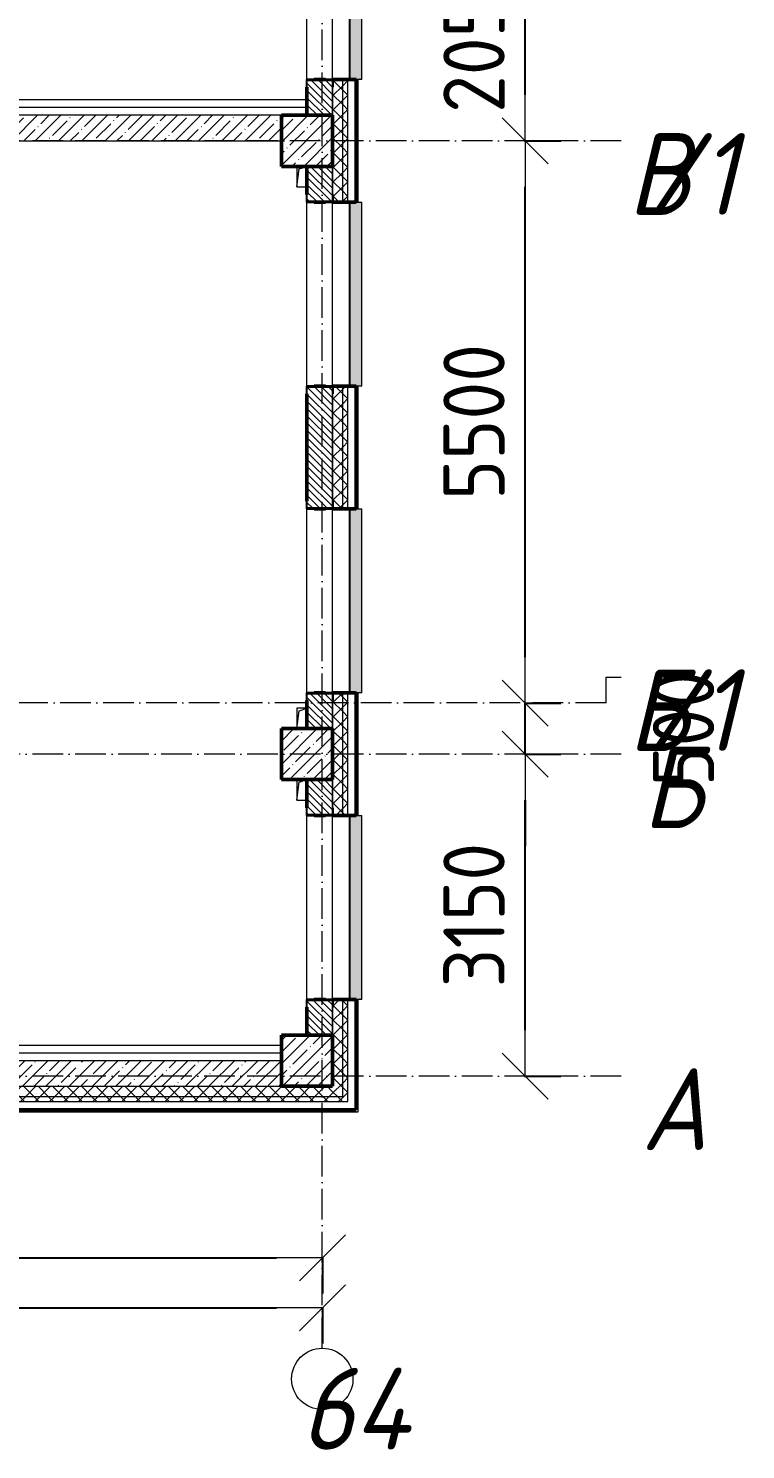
# Model space of a CAD drawing. Header units: millimetres. Extents: x 2294 to 908349, y -83289 to 219220.
# Drawn here: x 105837 to 112855, y 551 to 14456 of the extents above; entities that cross this region are included whole.
import ezdxf

# ---------------------------------------------------------------- set-up
doc = ezdxf.new("R2010")
doc.units = ezdxf.units.MM
doc.linetypes.add('50_200_ШТРИХ_1Т_ш5_п1_п1_', pattern=[700, 500, -100, 0, -100])
for name, color, linetype, lineweight in [('A-____-____-DIMS', 7, 'Continuous', 9), ('A-DETL-____-OTLN-4', 7, 'Continuous', 18), ('A-GENM-____-MCUT', 7, 'Continuous', 25), ('A-GENM-____-OTLN', 7, 'Continuous', 9), ('A-GENM-____-OTLN-1', 7, 'Continuous', 25), ('A-GLAZ-____-OTLN', 7, 'Continuous', 9), ('A-WALL-____-MCUT-1', 7, 'Continuous', 9), ('A-WALL-____-MCUT-2', 7, 'Continuous', 50), ('A-WALL-____-MCUT-3', 7, 'Continuous', 9), ('A-WALL-____-OTLN', 7, 'Continuous', 9), ('A-WALL-____-PATT-1', 7, 'Continuous', 9), ('A-WALL-FNSH-MCUT-1', 7, 'Continuous', 9), ('S-COLS-____-MCUT', 7, 'Continuous', 50), ('S-COLS-____-OTLN', 7, 'Continuous', 9), ('S-GRID-____-IDEN', 7, 'Continuous', 9), ('S-GRID-____-OTLN', 7, 'Continuous', 9), ('S-GRID-____-OTLN-1', 7, '50_200_ШТРИХ_1Т_ш5_п1_п1_', 9)]:
    doc.layers.add(name, color=color, linetype=linetype, lineweight=lineweight)
doc.layers.add('A-GLAZ-____-OTLN-1', color=7, linetype='Continuous', lineweight=9, true_color=0xc0c0c0)
doc.styles.add('ISOCPEUR_I', font='isocpeui.ttf', dxfattribs={"width": 0.9, "height": 2.5})
doc.styles.add('СПДС', font='isocpeur.ttf', dxfattribs={"width": 0.9})
doc.dimstyles.new('Размера А3', dxfattribs={"dimtxt": 800, "dimasz": 450, "dimexe": 350, "dimexo": 100, "dimgap": 200, "dimtad": 1, "dimdec": 0, "dimrnd": 10, "dimzin": 0, "dimdsep": 46, "dimtxsty": 'СПДС', "dimblk": 'ARROWHEAD_6', "dimcen": 1, "dimclrd": 5, "dimclre": 5, "dimclrt": 5, "dimazin": 0, "dimtfac": 1, "dimtdec": 0, "dimtmove": 2, "dimatfit": 3, "dimfxl": 1, "dimtolj": 1, "dimtzin": 0, "dimarcsym": 0})
pattern_1 = [(45, (7562.79, 6025.28), (-70.71068, 70.71068), []), (135, (7562.79, 6025.28), (-70.71068, -70.71068), [])]
pattern_2 = [(135, (7562.787, 6025.276), (-35.35534, -35.35534), [])]
pattern_3 = [(45, (7562.79, 6025.28), (-114.04925, 114.04925), []), (45, (7676.84, 6025.28), (-114.04925, 114.04925), [201.612, -40.322, 3.353, -36.97])]
pattern_4 = [(45, (7562.79, 6025.28), (-85.53659, 85.53659), []), (45, (7619.81, 6025.28), (-85.53659, 85.53659), [])]

# ---------------------------------------------------------------- blocks, each defined once
blk = doc.blocks.new('BSC_Колонна _Прямоугольная - 500х500-V20-АР1_План отверстий 2 этажа в осях 1-64_А-ГГ')
at = {"layer": 'S-COLS-____-OTLN'}
h = blk.add_hatch(dxfattribs=at)
h.set_pattern_fill('FP_49', color=256, style=0, pattern_type=2)
h.set_pattern_definition([(45, (-101000, 1668.96), (-114.04925, 114.04925), []), (45, (-100885.95, 1668.96), (-114.04925, 114.04925), [201.613, -40.323, 3.353, -36.97])])
h.paths.add_polyline_path([(-250, -250), (250, -250), (250, 250), (-250, 250), (-250, -175)], flags=0)
at = {"layer": 'S-COLS-____-MCUT'}
for p, q in [((250, 250), (-250, 250)), ((-250, 250), (-250, -250)), ((250, -250), (250, 250)), ((-250, -250), (250, -250))]:
    blk.add_line(p, q, dxfattribs=at)
blk = doc.blocks.new('BSC_Колонна _Прямоугольная - 500х500-V22-АР1_План отверстий 2 этажа в осях 1-64_А-ГГ')
at = {"layer": 'S-COLS-____-OTLN'}
h = blk.add_hatch(dxfattribs=at)
h.set_pattern_fill('FP_51', color=256, style=0, pattern_type=2)
h.set_pattern_definition([(45, (-101000, -7331.04), (-114.04925, 114.04925), []), (45, (-100885.95, -7331.04), (-114.04925, 114.04925), [201.613, -40.323, 3.353, -36.97])])
h.paths.add_polyline_path([(-250, -250), (250, -250), (250, 250), (-250, 250)], flags=0)
at = {"layer": 'S-COLS-____-MCUT'}
for p, q in [((250, 250), (-250, 250)), ((-250, 250), (-250, -250)), ((250, -250), (250, 250)), ((-250, -250), (250, -250))]:
    blk.add_line(p, q, dxfattribs=at)
blk = doc.blocks.new('BSC_Колонна _Прямоугольная - 500х500-V77-АР1_План отверстий 2 этажа в осях 1-64_А-ГГ')
at = {"layer": 'S-COLS-____-OTLN'}
h = blk.add_hatch(dxfattribs=at)
h.set_pattern_fill('FP_106', color=256, style=0, pattern_type=2)
h.set_pattern_definition([(45, (-101000, -1331.04), (-114.04925, 114.04925), []), (45, (-100885.95, -1331.04), (-114.04925, 114.04925), [201.613, -40.323, 3.353, -36.97])])
h.paths.add_polyline_path([(-250, -250), (250, -250), (250, 250), (-250, 250)], flags=0)
at = {"layer": 'S-COLS-____-MCUT'}
for p, q in [((250, 250), (-250, 250)), ((-250, 250), (-250, -250)), ((250, -250), (250, 250)), ((-250, -250), (250, -250))]:
    blk.add_line(p, q, dxfattribs=at)
blk = doc.blocks.new('Фахверк_СКБ_Уголок - 250_2700-27497298-АР1_План отверстий 2 этажа в осях 1-64_А-ГГ')
at = {"layer": 'A-GENM-____-MCUT'}
for p, q in [((200, 181), (125, 181)), ((125, 181), (125, 106)), ((131, 106), (131, 175)), ((131, 175), (200, 175)), ((200, 175), (200, 181)), ((125, 106), (131, 106)), ((131, -6), (125, -6)), ((125, -6), (125, -81)), ((125, -81), (200, -81)), ((131, -75), (131, -6)), ((200, -75), (131, -75)), ((200, -81), (200, -75))]:
    blk.add_line(p, q, dxfattribs=at)
blk = doc.blocks.new('AR_Отверстие прямоугольное _в плите_ - AR_Отверстие прямоугольное _в плите_-V163-АР1_План отверстий 2 этажа в осях 1-64_А-ГГ')
at = {"layer": 'A-GENM-____-OTLN'}
for p, q in [((-50, 99), (-50, -100)), ((-50, -100), (-25, 75)), ((-25, 75), (48, 99)), ((-50, -100), (50, -100))]:
    blk.add_line(p, q, dxfattribs=at)
blk = doc.blocks.new('AR_Отверстие прямоугольное _в плите_ - AR_Отверстие прямоугольное _в плите_-V164-АР1_План отверстий 2 этажа в осях 1-64_А-ГГ')
at = {"layer": 'A-GENM-____-OTLN'}
for p, q in [((-50, 100), (-50, -100)), ((-50, -100), (-25, 75)), ((-25, 75), (50, 100)), ((-50, -100), (50, -100))]:
    blk.add_line(p, q, dxfattribs=at)
blk = doc.blocks.new('AR_Отверстие прямоугольное _в плите_ - AR_Отверстие прямоугольное _в плите_-V167-АР1_План отверстий 2 этажа в осях 1-64_А-ГГ')
at = {"layer": 'A-GENM-____-OTLN'}
for p, q in [((50, 100), (-50, 100)), ((-50, 100), (-50, -100)), ((-50, -100), (-25, 75)), ((-25, 75), (50, 100))]:
    blk.add_line(p, q, dxfattribs=at)
blk = doc.blocks.new('Отлив_СКБ - Отлив витража_120_НВФ-V194-АР1_План отверстий 2 этажа в осях 1-64_А-ГГ')
at = {"layer": 'A-GLAZ-____-OTLN-1'}
for points in [[(1800, -2), (1800, 0), (0, 0), (0, -2), (1544, -2)], [(1544, -120), (1800, -120), (1800, -2), (0, -2), (0, -120)]]:
    blk.add_hatch(color=256, dxfattribs=at).paths.add_polyline_path(points, flags=0)
at = {"layer": 'A-GLAZ-____-OTLN'}
for p, q in [((0, 0), (1800, 0)), ((1800, -2), (0, -2)), ((0, -120), (0, -83)), ((0, -120), (1800, -120)), ((1800, -83), (1800, -120))]:
    blk.add_line(p, q, dxfattribs=at)
blk = doc.blocks.new('Ось сетки - Круг_Ø6_00__ISO-2_5_0_9K_-25732049-АР1_План отверстий 2 этажа в осях 1-64_А-ГГ')
at = {"layer": 'S-GRID-____-IDEN'}
blk.add_circle((0, 0), 3, dxfattribs=at)
blk = doc.blocks.new('2floor')
at = {"layer": 'A-WALL-____-PATT-1'}
h = blk.add_hatch(dxfattribs=at)
h.set_pattern_fill('FP_1', color=256, style=0, pattern_type=2)
h.set_pattern_definition(pattern_1)
h.paths.add_polyline_path([(108913, 4006), (108913, 4956), (108819, 4956), (108819, 4881), (108813, 4881), (108813, 4006)], flags=0)
h.paths.add_polyline_path([(108819, 6756), (108913, 6756), (108913, 7956), (108819, 7956), (108819, 7881), (108813, 7881), (108813, 6831), (108819, 6831), (108819, 6761)], flags=0)
h.paths.add_polyline_path([(108819, 9756), (108913, 9756), (108913, 10956), (108819, 10956), (108819, 10881), (108813, 10881), (108813, 9831), (108819, 9831), (108819, 9762)], flags=0)
h.paths.add_polyline_path([(108913, 12756), (108913, 13956), (108819, 13956), (108819, 13881), (108813, 13881), (108813, 12831), (108819, 12831), (108819, 12756)], flags=0)
h.paths.add_polyline_path([(108913, 15756), (108913, 16956), (108819, 16956), (108819, 16881), (108813, 16881), (108813, 15831), (108819, 15831), (108819, 15756)], flags=0)
h.paths.add_polyline_path([(108913, 18756), (108913, 19956), (108819, 19956), (108819, 19881), (108813, 19881), (108813, 18831), (108819, 18831), (108819, 18756)], flags=0)
h.paths.add_polyline_path([(108819, 21756), (108913, 21756), (108913, 22956), (108819, 22956), (108819, 22881), (108813, 22881), (108813, 21831), (108819, 21831), (108819, 21762)], flags=0)
h.paths.add_polyline_path([(108819, 24756), (108913, 24756), (108913, 25956), (108819, 25956), (108819, 25881), (108813, 25881), (108813, 24831), (108819, 24831), (108819, 24762)], flags=0)
h.paths.add_polyline_path([(108913, 30756), (108913, 31956), (108819, 31956), (108819, 31881), (108813, 31881), (108813, 30831), (108819, 30831), (108819, 30756)], flags=0)
h.paths.add_polyline_path([(108819, 33756), (108913, 33756), (108913, 34956), (108819, 34956), (108819, 34881), (108813, 34881), (108813, 33831), (108819, 33831), (108819, 33762)], flags=0)
h.paths.add_polyline_path([(108819, 36756), (108913, 36756), (108913, 37956), (108819, 37956), (108819, 37881), (108813, 37881), (108813, 36831), (108819, 36831), (108819, 36762)], flags=0)
h.paths.add_polyline_path([(108913, 39756), (108913, 40956), (108819, 40956), (108819, 40881), (108813, 40881), (108813, 39831), (108819, 39831), (108819, 39756)], flags=0)
h.paths.add_polyline_path([(108819, 42756), (108913, 42756), (108913, 43956), (108819, 43956), (108819, 43881), (108813, 43881), (108813, 42831), (108819, 42831), (108819, 42762)], flags=0)
h.paths.add_polyline_path([(108913, 45756), (108913, 46956), (108819, 46956), (108819, 46881), (108813, 46881), (108813, 45831), (108819, 45831), (108819, 45756)], flags=0)
h.paths.add_polyline_path([(108819, 51756), (108913, 51756), (108913, 52821), (108813, 52821), (108813, 51831), (108819, 51831), (108819, 51762)], flags=0)
h = blk.add_hatch(dxfattribs=at)
h.set_pattern_fill('FP_1', color=256, style=0, pattern_type=2)
h.set_pattern_definition(pattern_1)
h.paths.add_polyline_path([(108913, 3956), (108963, 3956), (108963, 4956), (108913, 4956), (108913, 4006)], flags=0)
h.paths.add_polyline_path([(108913, 6756), (108963, 6756), (108963, 7956), (108913, 7956), (108913, 6761)], flags=0)
h.paths.add_polyline_path([(108963, 9756), (108963, 10956), (108913, 10956), (108913, 9756)], flags=0)
h.paths.add_polyline_path([(108913, 12756), (108963, 12756), (108963, 13956), (108913, 13956), (108913, 12781)], flags=0)
h.paths.add_polyline_path([(108913, 15756), (108963, 15756), (108963, 16956), (108913, 16956), (108913, 16221)], flags=0)
h.paths.add_polyline_path([(108963, 18756), (108963, 19956), (108913, 19956), (108913, 18756)], flags=0)
h.paths.add_polyline_path([(108913, 21756), (108963, 21756), (108963, 22956), (108913, 22956), (108913, 22241)], flags=0)
h.paths.add_polyline_path([(108913, 24756), (108963, 24756), (108963, 25956), (108913, 25956), (108913, 25681)], flags=0)
h.paths.add_polyline_path([(108963, 30756), (108963, 31956), (108913, 31956), (108913, 30756)], flags=0)
h.paths.add_polyline_path([(108963, 33756), (108963, 34956), (108913, 34956), (108913, 33756)], flags=0)
h.paths.add_polyline_path([(108963, 36756), (108963, 37956), (108913, 37956), (108913, 36756)], flags=0)
h.paths.add_polyline_path([(108963, 39756), (108963, 40956), (108913, 40956), (108913, 39756)], flags=0)
h.paths.add_polyline_path([(108913, 42756), (108963, 42756), (108963, 43956), (108913, 43956), (108913, 42881)], flags=0)
h.paths.add_polyline_path([(108963, 45756), (108963, 46956), (108913, 46956), (108913, 45756)], flags=0)
h.paths.add_polyline_path([(108913, 51756), (108963, 51756), (108963, 52821), (108913, 52821), (108913, 52341)], flags=0)
h = blk.add_hatch(dxfattribs=at)
h.set_pattern_fill('FP_3', color=256, style=0, pattern_type=2)
h.set_pattern_definition(pattern_4)
h.paths.add_polyline_path([(109043, 3856), (109063, 3856), (109063, 4956), (109043, 4956), (109043, 3876)], flags=0)
h.paths.add_polyline_path([(109063, 6756), (109063, 7956), (109043, 7956), (109043, 6756)], flags=0)
h.paths.add_polyline_path([(109063, 9756), (109063, 10956), (109043, 10956), (109043, 9756)], flags=0)
h.paths.add_polyline_path([(109063, 12756), (109063, 13956), (109043, 13956), (109043, 12756)], flags=0)
h.paths.add_polyline_path([(109043, 15756), (109063, 15756), (109063, 16956), (109043, 16956), (109043, 16221)], flags=0)
h.paths.add_polyline_path([(109043, 18756), (109063, 18756), (109063, 19956), (109043, 19956), (109043, 18801)], flags=0)
h.paths.add_polyline_path([(109043, 21756), (109063, 21756), (109063, 22956), (109043, 22956), (109043, 22241)], flags=0)
h.paths.add_polyline_path([(109043, 24756), (109063, 24756), (109063, 25956), (109043, 25956), (109043, 25681)], flags=0)
h.paths.add_polyline_path([(109063, 30756), (109063, 31956), (109043, 31956), (109043, 30756)], flags=0)
h.paths.add_polyline_path([(109043, 33756), (109063, 33756), (109063, 34956), (109043, 34956), (109043, 34281)], flags=0)
h.paths.add_polyline_path([(109043, 36756), (109063, 36756), (109063, 37956), (109043, 37956), (109043, 37721)], flags=0)
h.paths.add_polyline_path([(109043, 39756), (109063, 39756), (109063, 40956), (109043, 40956), (109043, 40301)], flags=0)
h.paths.add_polyline_path([(109063, 42756), (109063, 43956), (109043, 43956), (109043, 42756)], flags=0)
h.paths.add_polyline_path([(109043, 45756), (109063, 45756), (109063, 46956), (109043, 46956), (109043, 46321)], flags=0)
h.paths.add_polyline_path([(109063, 51756), (109063, 52821), (109043, 52821), (109043, 51756)], flags=0)
h = blk.add_hatch(dxfattribs=at)
h.set_pattern_fill('FP_6', color=256, style=0, pattern_type=2)
h.set_pattern_definition(pattern_2)
h.paths.add_polyline_path([(108563, 13606), (108813, 13606), (108813, 13950), (108744, 13950), (108744, 13956), (108632, 13956), (108632, 13950), (108563, 13950), (108563, 13641)], flags=0)
h.paths.add_polyline_path([(108744, 15756), (108744, 15762), (108813, 15762), (108813, 16106), (108563, 16106), (108563, 15762), (108632, 15762), (108632, 15756)], flags=0)
h = blk.add_hatch(dxfattribs=at)
h.set_pattern_fill('FP_25', color=256, style=0, pattern_type=2)
h.set_pattern_definition(pattern_3)
h.paths.add_polyline_path([(108313, 13356), (108313, 13606), (101313, 13606), (101313, 13356), (108295, 13356)], flags=0)
h = blk.add_hatch(dxfattribs=at)
h.set_pattern_fill('FP_6', color=256, style=0, pattern_type=2)
h.set_pattern_definition(pattern_2)
h.paths.add_polyline_path([(108563, 7606), (108813, 7606), (108813, 7950), (108744, 7950), (108744, 7956), (108632, 7956), (108632, 7950), (108563, 7950), (108563, 7621)], flags=0)
h.paths.add_polyline_path([(108744, 9756), (108744, 9762), (108813, 9762), (108813, 10950), (108744, 10950), (108744, 10956), (108632, 10956), (108632, 10950), (108563, 10950), (108563, 9762), (108632, 9762), (108632, 9756)], flags=0)
h.paths.add_polyline_path([(108744, 12756), (108744, 12762), (108813, 12762), (108813, 13106), (108563, 13106), (108563, 12762), (108632, 12762), (108632, 12756)], flags=0)
h = blk.add_hatch(dxfattribs=at)
h.set_pattern_fill('FP_6', color=256, style=0, pattern_type=2)
h.set_pattern_definition(pattern_2)
h.paths.add_polyline_path([(108813, 4606), (108813, 4950), (108744, 4950), (108744, 4956), (108632, 4956), (108632, 4950), (108563, 4950), (108563, 4606), (108744, 4606)], flags=0)
h.paths.add_polyline_path([(108744, 6756), (108744, 6762), (108813, 6762), (108813, 7106), (108563, 7106), (108563, 6762), (108632, 6761), (108632, 6756)], flags=0)
h = blk.add_hatch(dxfattribs=at)
h.set_pattern_fill('FP_25', color=256, style=0, pattern_type=2)
h.set_pattern_definition(pattern_3)
h.paths.add_polyline_path([(108295, 4106), (108313, 4106), (108313, 4356), (101313, 4356), (101313, 4106), (106527, 4106)], flags=0)
h = blk.add_hatch(dxfattribs=at)
h.set_pattern_fill('FP_1', color=256, style=0, pattern_type=2)
h.set_pattern_definition(pattern_1)
h.paths.add_polyline_path([(108813, 4006), (108813, 4106), (99788, 4106), (99788, 4100), (99713, 4100), (99713, 4006), (108313, 4006)], flags=0)
h.paths.add_polyline_path([(97913, 4006), (97913, 4100), (97838, 4100), (97838, 4106), (89963, 4106), (89963, 4006), (97690, 4006)], flags=0)
h.paths.add_polyline_path([(88463, 4006), (88963, 4006), (88963, 4106), (87838, 4106), (87838, 4100), (87763, 4100), (87763, 4006), (87838, 4006)], flags=0)
h.paths.add_polyline_path([(78563, 4006), (79963, 4006), (79963, 4106), (78638, 4106), (78638, 4100), (78563, 4100)], flags=0)
h.paths.add_polyline_path([(76413, 4006), (76763, 4006), (76763, 4100), (76688, 4100), (76688, 4106), (75638, 4106), (75638, 4100), (75563, 4100), (75563, 4006), (75913, 4006)], flags=0)
h.paths.add_polyline_path([(73762, 4006), (73762, 4100), (73688, 4100), (73688, 4106), (72638, 4106), (72638, 4100), (72563, 4100), (72563, 4006), (72945, 4006)], flags=0)
h.paths.add_polyline_path([(70763, 4006), (70763, 4100), (70688, 4100), (70688, 4106), (69638, 4106), (69638, 4100), (69563, 4100), (69563, 4006), (70294, 4006)], flags=0)
h.paths.add_polyline_path([(66913, 4006), (67763, 4006), (67763, 4100), (67688, 4100), (67688, 4106), (66638, 4106), (66638, 4100), (66563, 4100), (66563, 4006), (66759, 4006)], flags=0)
h.paths.add_polyline_path([(61457, 4006), (61763, 4006), (61763, 4100), (61688, 4100), (61688, 4106), (60638, 4106), (60638, 4100), (60563, 4100), (60563, 4006), (61413, 4006)], flags=0)
h.paths.add_polyline_path([(57563, 4006), (58763, 4006), (58763, 4100), (58688, 4100), (58688, 4106), (57638, 4106), (57638, 4100), (57563, 4100)], flags=0)
h.paths.add_polyline_path([(55271, 4006), (55763, 4006), (55763, 4100), (55688, 4100), (55688, 4106), (54638, 4106), (54638, 4100), (54563, 4100), (54563, 4006), (54638, 4006)], flags=0)
h.paths.add_polyline_path([(52619, 4006), (52763, 4006), (52763, 4100), (52688, 4100), (52688, 4106), (51638, 4106), (51638, 4100), (51563, 4100), (51563, 4006), (52413, 4006)], flags=0)
h.paths.add_polyline_path([(49763, 4006), (49763, 4100), (49688, 4100), (49688, 4106), (48638, 4106), (48638, 4100), (48563, 4100), (48563, 4006), (49688, 4006)], flags=0)
h.paths.add_polyline_path([(46763, 4006), (46763, 4100), (46688, 4101), (46688, 4106), (45363, 4106), (45363, 4006), (46757, 4006)], flags=0)
h.paths.add_polyline_path([(42363, 4006), (43563, 4006), (43563, 4100), (43488, 4100), (43488, 4106), (42363, 4106)], flags=0)
h.paths.add_polyline_path([(40557, 4006), (40563, 4006), (40563, 4100), (40488, 4100), (40488, 4106), (39438, 4106), (39438, 4100), (39363, 4100), (39363, 4006), (40488, 4006)], flags=0)
h.paths.add_polyline_path([(37488, 4006), (37563, 4006), (37563, 4100), (37488, 4100), (37488, 4106), (36363, 4106), (36363, 4006), (36863, 4006)], flags=0)
h.paths.add_polyline_path([(33863, 4006), (34563, 4006), (34563, 4100), (34488, 4100), (34488, 4106), (33363, 4106), (33363, 4006)], flags=0)
h.paths.add_polyline_path([(31563, 4006), (31563, 4100), (31488, 4100), (31488, 4106), (30438, 4106), (30438, 4100), (30363, 4100), (30363, 4006), (30526, 4006)], flags=0)
h.paths.add_polyline_path([(28488, 4006), (28563, 4006), (28563, 4100), (28488, 4100), (28488, 4106), (27363, 4106), (27363, 4006), (27875, 4006)], flags=0)
h.paths.add_polyline_path([(24363, 4006), (25563, 4006), (25563, 4100), (25488, 4100), (25488, 4106), (24363, 4106)], flags=0)
h.paths.add_polyline_path([(22563, 4006), (22563, 4100), (22488, 4100), (22488, 4106), (21438, 4106), (21438, 4100), (21363, 4100), (21363, 4006), (22463, 4006)], flags=0)
h.paths.add_polyline_path([(20363, 4006), (20363, 4100), (20288, 4100), (20288, 4106), (15038, 4106), (15038, 4100), (14963, 4100), (14963, 4006), (19921, 4006)], flags=0)
h.paths.add_polyline_path([(12863, 4006), (13963, 4006), (13963, 4100), (13888, 4100), (13888, 4106), (5113, 4106), (5113, 4006), (12851, 4006)], flags=0)
h = blk.add_hatch(dxfattribs=at)
h.set_pattern_fill('FP_1', color=256, style=0, pattern_type=2)
h.set_pattern_definition(pattern_1)
h.paths.add_polyline_path([(108813, 3956), (108913, 3956), (108913, 4006), (99713, 4006), (99713, 3956), (108295, 3956)], flags=0)
h.paths.add_polyline_path([(96806, 3956), (97913, 3956), (97913, 4006), (89963, 4006), (89963, 3956), (95922, 3956)], flags=0)
h.paths.add_polyline_path([(87763, 3956), (88963, 3956), (88963, 4006), (87763, 4006)], flags=0)
h.paths.add_polyline_path([(79963, 3956), (79963, 4006), (78563, 4006), (78563, 3956), (79131, 3956)], flags=0)
h.paths.add_polyline_path([(76763, 3956), (76763, 4006), (75563, 4006), (75563, 3956), (76480, 3956)], flags=0)
h.paths.add_polyline_path([(72945, 3956), (73762, 3956), (73762, 4006), (72563, 4006), (72563, 3956)], flags=0)
h.paths.add_polyline_path([(70763, 3956), (70763, 4006), (69563, 4006), (69563, 3956), (70294, 3956)], flags=0)
h.paths.add_polyline_path([(67643, 3956), (67763, 3956), (67763, 4006), (66563, 4006), (66563, 3956), (66759, 3956)], flags=0)
h.paths.add_polyline_path([(61763, 3956), (61763, 4006), (60563, 4006), (60563, 3956), (61457, 3956)], flags=0)
h.paths.add_polyline_path([(58763, 3956), (58763, 4006), (57563, 4006), (57563, 3956), (57922, 3956)], flags=0)
h.paths.add_polyline_path([(54563, 3956), (55763, 3956), (55763, 4006), (54563, 4006)], flags=0)
h.paths.add_polyline_path([(52619, 3956), (52763, 3956), (52763, 4006), (51563, 4006), (51563, 3956), (51736, 3956)], flags=0)
h.paths.add_polyline_path([(49763, 3956), (49763, 4006), (48563, 4006), (48563, 3956), (49085, 3956)], flags=0)
h.paths.add_polyline_path([(46433, 3956), (46763, 3956), (46763, 4006), (45363, 4006), (45363, 3956), (45550, 3956)], flags=0)
h.paths.add_polyline_path([(43563, 3956), (43563, 4006), (42363, 4006), (42363, 3956), (42898, 3956)], flags=0)
h.paths.add_polyline_path([(40563, 3956), (40563, 4006), (39363, 4006), (39363, 3956)], flags=0)
h.paths.add_polyline_path([(37563, 3956), (37563, 4006), (36363, 4006), (36363, 3956)], flags=0)
h.paths.add_polyline_path([(33363, 3956), (34563, 3956), (34563, 4006), (33363, 4006)], flags=0)
h.paths.add_polyline_path([(31563, 3956), (31563, 4006), (30363, 4006), (30363, 3956), (30526, 3956)], flags=0)
h.paths.add_polyline_path([(28563, 3956), (28563, 4006), (27363, 4006), (27363, 3956), (27875, 3956)], flags=0)
h.paths.add_polyline_path([(25563, 3956), (25563, 4006), (24363, 4006), (24363, 3956), (25224, 3956)], flags=0)
h.paths.add_polyline_path([(22563, 3956), (22563, 4006), (21363, 4006), (21363, 3956), (21689, 3956)], flags=0)
h.paths.add_polyline_path([(20363, 3956), (20363, 4006), (14963, 4006), (14963, 3956), (19921, 3956)], flags=0)
h.paths.add_polyline_path([(13963, 3956), (13963, 4006), (5013, 4006), (5013, 3956), (12851, 3956)], flags=0)
h = blk.add_hatch(dxfattribs=at)
h.set_pattern_fill('FP_3', color=256, style=0, pattern_type=2)
h.set_pattern_definition(pattern_4)
h.paths.add_polyline_path([(109043, 3856), (109043, 3876), (99713, 3876), (99713, 3856), (108295, 3856)], flags=0)
h.paths.add_polyline_path([(97913, 3856), (97913, 3876), (89963, 3876), (89963, 3856), (97690, 3856)], flags=0)
h.paths.add_polyline_path([(87763, 3856), (88963, 3856), (88963, 3876), (87763, 3876)], flags=0)
h.paths.add_polyline_path([(79963, 3856), (79963, 3876), (79448, 3876), (79448, 3856)], flags=0)
at = {"layer": 'A-DETL-____-OTLN-4'}
for p, q in [((108563, 13756), (101013, 13756)), ((108563, 13681), (101013, 13681)), ((108313, 4506), (101313, 4506)), ((108313, 4431), (101313, 4431))]:
    blk.add_line(p, q, dxfattribs=at)
at = {"layer": 'A-WALL-____-MCUT-1'}
for p, q in [((108313, 13606), (101313, 13606)), ((101313, 13356), (108313, 13356)), ((108313, 4356), (101313, 4356)), ((101313, 4106), (108313, 4106))]:
    blk.add_line(p, q, dxfattribs=at)
at = {"layer": 'A-WALL-____-MCUT-2'}
for p, q in [((108744, 13956), (108632, 13956)), ((109043, 13956), (108819, 13956)), ((109043, 12756), (109043, 13956)), ((108563, 13881), (108563, 13606)), ((108563, 13106), (108563, 12831)), ((108632, 12756), (108744, 12756)), ((108819, 12756), (109043, 12756)), ((108563, 10881), (108563, 9831)), ((108744, 10956), (108632, 10956)), ((109043, 10956), (108819, 10956)), ((109043, 9756), (109043, 10956)), ((108632, 9756), (108744, 9756)), ((108819, 9756), (109043, 9756)), ((108744, 7956), (108632, 7956)), ((109043, 7956), (108819, 7956)), ((109043, 6756), (109043, 7956)), ((108563, 7881), (108563, 7606)), ((108563, 7106), (108563, 6831)), ((108632, 6756), (108744, 6756)), ((108819, 6756), (109043, 6756)), ((108563, 4881), (108563, 4606)), ((108744, 4956), (108632, 4956)), ((109043, 4956), (108819, 4956)), ((109043, 3876), (109043, 4956)), ((108313, 4106), (108313, 4106)), ((99713, 3876), (109043, 3876))]:
    blk.add_line(p, q, dxfattribs=at)
at = {"layer": 'A-WALL-____-MCUT-3'}
for p, q in [((108913, 12756), (108913, 13956)), ((108963, 12756), (108963, 13956)), ((108813, 13606), (108813, 13881)), ((108813, 13881), (108813, 13606)), ((108813, 12831), (108813, 13106)), ((108813, 13106), (108813, 12831)), ((108813, 9831), (108813, 10881)), ((108813, 10881), (108813, 9831)), ((108913, 9756), (108913, 10956)), ((108963, 9756), (108963, 10956)), ((108913, 6756), (108913, 7956)), ((108963, 6756), (108963, 7956)), ((108813, 7606), (108813, 7881)), ((108813, 7881), (108813, 7606)), ((108813, 6831), (108813, 7106)), ((108813, 7106), (108813, 6831)), ((108813, 4606), (108813, 4881)), ((108813, 4881), (108813, 4606)), ((108913, 4006), (108913, 4956)), ((108963, 3956), (108963, 4956)), ((99713, 4006), (108913, 4006)), ((99713, 3956), (108963, 3956))]:
    blk.add_line(p, q, dxfattribs=at)
at = {"layer": 'A-WALL-____-OTLN'}
for p, q in [((108563, 13956), (108563, 15756)), ((108813, 13956), (108813, 15756)), ((108563, 10956), (108563, 12756)), ((108813, 10956), (108813, 12756)), ((108563, 7956), (108563, 9756)), ((108813, 7956), (108813, 9756)), ((108563, 4956), (108563, 6756)), ((108813, 4956), (108813, 6756))]:
    blk.add_line(p, q, dxfattribs=at)
at = {"layer": 'A-WALL-FNSH-MCUT-1'}
for p, q in [((109063, 13956), (109043, 13956)), ((109043, 13956), (109043, 12756)), ((109063, 12756), (109063, 13956)), ((109043, 12756), (109063, 12756)), ((109063, 10956), (109043, 10956)), ((109043, 10956), (109043, 9756)), ((109063, 9756), (109063, 10956)), ((109043, 9756), (109063, 9756)), ((109063, 7956), (109043, 7956)), ((109043, 7956), (109043, 6756)), ((109063, 6756), (109063, 7956)), ((109043, 6756), (109063, 6756)), ((109063, 4956), (109043, 4956)), ((109043, 4956), (109043, 3876)), ((109063, 3856), (109063, 4956)), ((99713, 3856), (109063, 3856)), ((109043, 3876), (109043, 3876))]:
    blk.add_line(p, q, dxfattribs=at)
at = {"layer": 'A-GENM-____-OTLN'}
for name, p in [('AR_Отверстие прямоугольное _в плите_ - AR_Отверстие прямоугольное _в плите_-V164-АР1_План отверстий 2 этажа в осях 1-64_А-ГГ', (108513, 13006)), ('AR_Отверстие прямоугольное _в плите_ - AR_Отверстие прямоугольное _в плите_-V167-АР1_План отверстий 2 этажа в осях 1-64_А-ГГ', (108513, 7706)), ('AR_Отверстие прямоугольное _в плите_ - AR_Отверстие прямоугольное _в плите_-V163-АР1_План отверстий 2 этажа в осях 1-64_А-ГГ', (108513, 7007))]:
    blk.add_blockref(name, p, dxfattribs=at)
at = {"layer": 'A-GENM-____-OTLN-1'}
for p, rotation in [((108638, 14081), 269.9999999999999), ((108738, 12631), 89.9999999999999), ((108638, 11081), 269.9999999999999), ((108738, 9631), 89.9999999999999), ((108638, 8081), 269.9999999999999), ((108738, 6631), 89.9999999999999), ((108638, 5081), 269.9999999999999)]:
    blk.add_blockref('Фахверк_СКБ_Уголок - 250_2700-27497298-АР1_План отверстий 2 этажа в осях 1-64_А-ГГ', p, dxfattribs=dict(at, rotation=rotation))
at = {"layer": 'A-GLAZ-____-OTLN', "rotation": 90}
for p in [(108980, 13956), (108980, 10956), (108980, 7956), (108980, 4956)]:
    blk.add_blockref('Отлив_СКБ - Отлив витража_120_НВФ-V194-АР1_План отверстий 2 этажа в осях 1-64_А-ГГ', p, dxfattribs=at)
at = {"layer": 'S-COLS-____-OTLN'}
for name, p in [('BSC_Колонна _Прямоугольная - 500х500-V22-АР1_План отверстий 2 этажа в осях 1-64_А-ГГ', (108563, 13356)), ('BSC_Колонна _Прямоугольная - 500х500-V77-АР1_План отверстий 2 этажа в осях 1-64_А-ГГ', (108563, 7356)), ('BSC_Колонна _Прямоугольная - 500х500-V20-АР1_План отверстий 2 этажа в осях 1-64_А-ГГ', (108563, 4356))]:
    blk.add_blockref(name, p, dxfattribs=at)
at = {"layer": 'S-GRID-____-IDEN', "xscale": 99.99999999999993, "yscale": 99.99999999999993, "zscale": 99.99999999999993}
blk.add_blockref('Ось сетки - Круг_Ø6_00__ISO-2_5_0_9K_-25732049-АР1_План отверстий 2 этажа в осях 1-64_А-ГГ', (108713, 1243), dxfattribs=at)
blk = doc.blocks.new('ARROWHEAD_6')
at = {"color": 0, "linetype": 'Continuous'}
for p, q in [((-0.5, -0.5), (0.5, 0.5)), ((0, 0), (-1, 0))]:
    blk.add_line(p, q, dxfattribs=at)
blk = doc.blocks.new('*D2696')
at = {"layer": 'A-____-____-DIMS', "color": 0, "lineweight": -2, "transparency": 16777216}
for p, q in [((268712, 7356), (269068, 7356)), ((268718, 4656), (268718, 6906)), ((268712, 4206), (269068, 4206))]:
    blk.add_line(p, q, dxfattribs=at)
at = {"layer": 'Defpoints', "color": 0, "transparency": 16777216}
for p in [(268612, 7356), (268718, 7356), (268612, 4206)]:
    blk.add_point(p, dxfattribs=at)
at = {"layer": 'A-____-____-DIMS', "color": 0, "lineweight": -2, "transparency": 16777216, "xscale": 450, "yscale": 450, "zscale": 450}
for p, rotation in [((268718, 7356), 90), ((268718, 4206), 270)]:
    blk.add_blockref('ARROWHEAD_6', p, dxfattribs=dict(at, rotation=rotation))
at = {"layer": 'A-____-____-DIMS', "color": 0, "transparency": 16777216, "insert": (268218, 5781), "char_height": 600, "attachment_point": 5, "rotation": 90, "style": 'СПДС'}
blk.add_mtext('\\A1;3150', dxfattribs=at)
blk = doc.blocks.new('*D2697')
at = {"layer": 'A-____-____-DIMS', "color": 0, "lineweight": -2, "transparency": 16777216}
for p, q in [((268718, 8306), (268718, 8756)), ((268712, 7856), (269068, 7856)), ((268718, 7356), (268718, 7856)), ((268712, 7356), (269068, 7356)), ((268718, 6906), (268718, 6456))]:
    blk.add_line(p, q, dxfattribs=at)
at = {"layer": 'Defpoints', "color": 0, "transparency": 16777216}
for p in [(268612, 7856), (268718, 7856), (268612, 7356)]:
    blk.add_point(p, dxfattribs=at)
at = {"layer": 'A-____-____-DIMS', "color": 0, "lineweight": -2, "transparency": 16777216, "xscale": 450, "yscale": 450, "zscale": 450}
for p, rotation in [((268718, 7856), 270), ((268718, 7356), 90)]:
    blk.add_blockref('ARROWHEAD_6', p, dxfattribs=dict(at, rotation=rotation))
at = {"layer": 'A-____-____-DIMS', "color": 0, "transparency": 16777216, "insert": (270268, 7606), "char_height": 600, "attachment_point": 5, "rotation": 90, "style": 'СПДС'}
blk.add_mtext('\\A1;500', dxfattribs=at)
blk = doc.blocks.new('*D2698')
at = {"layer": 'A-____-____-DIMS', "color": 0, "lineweight": -2, "transparency": 16777216}
for p, q in [((268712, 13356), (269068, 13356)), ((268718, 8306), (268718, 12906)), ((268712, 7856), (269068, 7856))]:
    blk.add_line(p, q, dxfattribs=at)
at = {"layer": 'Defpoints', "color": 0, "transparency": 16777216}
for p in [(268612, 13356), (268718, 13356), (268612, 7856)]:
    blk.add_point(p, dxfattribs=at)
at = {"layer": 'A-____-____-DIMS', "color": 0, "lineweight": -2, "transparency": 16777216, "xscale": 450, "yscale": 450, "zscale": 450}
for p, rotation in [((268718, 13356), 90), ((268718, 7856), 270)]:
    blk.add_blockref('ARROWHEAD_6', p, dxfattribs=dict(at, rotation=rotation))
at = {"layer": 'A-____-____-DIMS', "color": 0, "transparency": 16777216, "insert": (268218, 10606), "char_height": 600, "attachment_point": 5, "rotation": 90, "style": 'СПДС'}
blk.add_mtext('\\A1;5500', dxfattribs=at)
blk = doc.blocks.new('*D2699')
at = {"layer": 'A-____-____-DIMS', "color": 0, "lineweight": -2, "transparency": 16777216}
for p, q in [((268712, 15406), (269068, 15406)), ((268718, 13806), (268718, 14956)), ((268712, 13356), (269068, 13356))]:
    blk.add_line(p, q, dxfattribs=at)
at = {"layer": 'Defpoints', "color": 0, "transparency": 16777216}
for p in [(268612, 15406), (268718, 15406), (268612, 13356)]:
    blk.add_point(p, dxfattribs=at)
at = {"layer": 'A-____-____-DIMS', "color": 0, "lineweight": -2, "transparency": 16777216, "xscale": 450, "yscale": 450, "zscale": 450}
for p, rotation in [((268718, 15406), 90), ((268718, 13356), 270)]:
    blk.add_blockref('ARROWHEAD_6', p, dxfattribs=dict(at, rotation=rotation))
at = {"layer": 'A-____-____-DIMS', "color": 0, "transparency": 16777216, "insert": (268218, 14381), "char_height": 600, "attachment_point": 5, "rotation": 90, "style": 'СПДС'}
blk.add_mtext('\\A1;2050', dxfattribs=at)
blk = doc.blocks.new('*D2740')
at = {"layer": 'A-____-____-DIMS', "color": 0, "lineweight": -2, "transparency": 16777216}
for p, q in [((258934, 2433), (258934, 2077)), ((259384, 2427), (266284, 2427)), ((266734, 2433), (266734, 2077))]:
    blk.add_line(p, q, dxfattribs=at)
at = {"layer": 'Defpoints', "color": 0, "transparency": 16777216}
for p in [(258934, 2533), (266734, 2533), (266734, 2427)]:
    blk.add_point(p, dxfattribs=at)
at = {"layer": 'A-____-____-DIMS', "color": 0, "lineweight": -2, "transparency": 16777216, "xscale": 450, "yscale": 450, "zscale": 450, "rotation": 180}
blk.add_blockref('ARROWHEAD_6', (258934, 2427), dxfattribs=at)
at = {"layer": 'A-____-____-DIMS', "color": 0, "lineweight": -2, "transparency": 16777216, "xscale": 450, "yscale": 450, "zscale": 450}
blk.add_blockref('ARROWHEAD_6', (266734, 2427), dxfattribs=at)
at = {"layer": 'A-____-____-DIMS', "color": 0, "transparency": 16777216, "insert": (262834, 2927), "char_height": 600, "attachment_point": 5, "style": 'СПДС'}
blk.add_mtext('\\A1;7800', dxfattribs=at)
blk = doc.blocks.new('*D2741')
at = {"layer": 'A-____-____-DIMS', "color": 0, "lineweight": -2, "transparency": 16777216}
for p, q in [((163234, 1945), (163234, 1589)), ((163684, 1939), (266284, 1939)), ((266734, 1945), (266734, 1589))]:
    blk.add_line(p, q, dxfattribs=at)
at = {"layer": 'Defpoints', "color": 0, "transparency": 16777216}
for p in [(163234, 2045), (266734, 2045), (266734, 1939)]:
    blk.add_point(p, dxfattribs=at)
at = {"layer": 'A-____-____-DIMS', "color": 0, "lineweight": -2, "transparency": 16777216, "xscale": 450, "yscale": 450, "zscale": 450, "rotation": 180}
blk.add_blockref('ARROWHEAD_6', (163234, 1939), dxfattribs=at)
at = {"layer": 'A-____-____-DIMS', "color": 0, "lineweight": -2, "transparency": 16777216, "xscale": 450, "yscale": 450, "zscale": 450}
blk.add_blockref('ARROWHEAD_6', (266734, 1939), dxfattribs=at)
at = {"layer": 'A-____-____-DIMS', "color": 0, "transparency": 16777216, "insert": (214984, 2439), "char_height": 600, "attachment_point": 5, "style": 'СПДС'}
blk.add_mtext('\\A1;103500', dxfattribs=at)
blk = doc.blocks.new('3osi')
at = {"layer": 'S-GRID-____-OTLN'}
for p, q in [((269510, 8110.3), (269657.9, 8110.3)), ((269510, 7856.3), (269510, 8110.3))]:
    blk.add_line(p, q, dxfattribs=at)
at = {"layer": 'S-GRID-____-OTLN-1', "color": 251, "ltscale": 0.6, "true_color": 0x636466}
for p, q in [((266733.5, 1542.7), (266733.5, 55906.2)), ((269657.9, 13356.3), (258604.8, 13356.3)), ((269510, 7856.3), (160914.7, 7856.3)), ((269657.9, 7356.3), (258604.8, 7356.3)), ((269657.9, 4206.3), (160914.7, 4206.3))]:
    blk.add_line(p, q, dxfattribs=at)
at = {"layer": 'S-GRID-____-IDEN', "char_height": 800, "attachment_point": 1, "style": 'ISOCPEUR_I'}
for s, insert, width in [('\\fISOCPEUR|b0|i1|c204|p34|;\\W.9;В', (269722.4, 13432.4), 223.671), ('/1', (269907, 13432.4), 346.329), ('\\fISOCPEUR|b0|i1|c204|p34|;\\W.9;Б', (269722.4, 8186.4), 223.671), ('/1', (269907, 8186.4), 346.329), ('\\fISOCPEUR|b0|i1|c204|p34|;\\W.9;Б', (269865.1, 7432.4), 223.671), ('\\fISOCPEUR|b0|i1|c204|p34|;\\W.9;А', (269853.4, 4282.4), 252.532), ('64', (266519.6, 1351.4), 425.696)]:
    blk.add_mtext(s, dxfattribs=dict(at, insert=insert, width=width))
at = {"layer": 'A-____-____-DIMS'}
for base, p1, p2, picture, middle in [((268717.7, 15406.3), (268611.7, 13356.3), (268611.7, 15406.3), '*D2699', (268217.7, 14381.3)), ((268717.7, 13356.3), (268611.7, 7856.3), (268611.7, 13356.3), '*D2698', (268217.7, 10606.3)), ((268717.7, 7856.3), (268611.7, 7356.3), (268611.7, 7856.3), '*D2697', (270267.7, 7606.3)), ((268717.7, 7356.3), (268611.7, 4206.3), (268611.7, 7356.3), '*D2696', (268217.7, 5781.3))]:
    dim = blk.add_linear_dim(base=base, p1=p1, p2=p2, angle=90, dimstyle='Размера А3', override={"dimtxt": 600, "dimclrd": 0, "dimclre": 0, "dimclrt": 0}, dxfattribs=at)
    dim.commit()
    dim.dimension.update_dxf_attribs({"geometry": picture, "text_midpoint": middle})
for base, p1, p2, picture, middle in [((266733.5, 2426.8), (258933.5, 2532.8), (266733.5, 2532.8), '*D2740', (262833.5, 2926.8)), ((266733.5, 1938.5), (163233.5, 2044.6), (266733.5, 2044.6), '*D2741', (214983.5, 2438.5))]:
    dim = blk.add_linear_dim(base=base, p1=p1, p2=p2, dimstyle='Размера А3', override={"dimtxt": 600, "dimclrd": 0, "dimclre": 0, "dimclrt": 0}, dxfattribs=at)
    dim.commit()
    dim.dimension.update_dxf_attribs({"geometry": picture, "text_midpoint": middle})

msp = doc.modelspace()

# ---------------------------------------------------------------- block references
for name, p in [('3osi', (-158020.7, 0)), ('2floor', (0, 0))]:
    msp.add_blockref(name, p)

doc.saveas('drawing.dxf')
